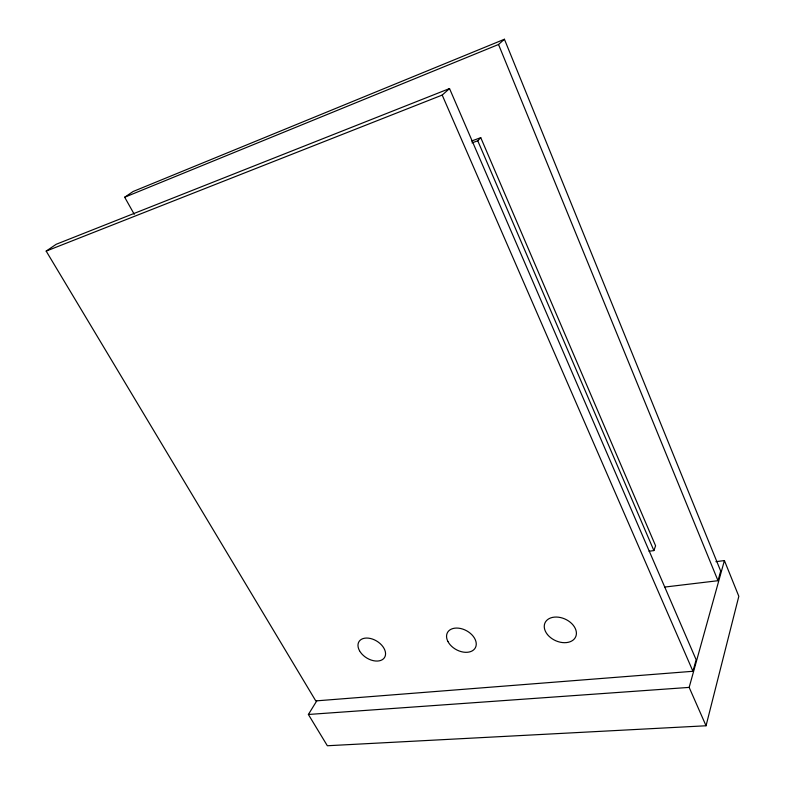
<?xml version="1.0" encoding="UTF-8"?>
<svg xmlns="http://www.w3.org/2000/svg" width="785" height="785" viewBox="0 0 785 785"><rect width="100%" height="100%" fill="white"/><g stroke="black" fill="none" stroke-linecap="round" stroke-linejoin="round"><path stroke-width="1.18" d="M316.708 700.966L308.387 714.478L327.345 745.75L706.039 725.772L738.822 596.306L724.408 560.568L715.9 561.667M706.039 725.772L689.161 687.395L724.408 560.568M664.591 587.082L718 580.704L720.689 571.058L504.421 39.25L133.107 191.501L124.687 197.231L134.264 214.305M692.949 671.283L696.148 659.773L449.53 88.558L56.186 244.282L46.178 251.102L315.776 700.907L692.949 671.283L442.2 95.073L449.53 88.558M649.048 551.247L653.895 550.579L655.593 545.81L480.763 137.669L471.559 141.015M472.011 142.88L477.761 140.79L480.763 137.669M124.687 197.231L498.524 44.49L504.421 39.25M46.178 251.102L442.2 95.073M308.387 714.478L689.161 687.395M477.761 140.79L653.895 550.579M498.524 44.49L718 580.704M447.911 641.492A15.867 10.755 28.7 0 0 473.522 649.99A15.867 10.755 28.7 0 0 462.777 629.099A15.867 10.755 28.7 0 0 447.911 641.492M359.52 650.736A15.052 9.822 31.8 0 0 383.394 658.88A15.052 9.822 31.8 0 0 372.404 639.049A15.052 9.822 31.8 0 0 359.52 650.736M547.469 634.555A16.848 11.795 24.7 0 0 575.12 637.862A16.848 11.795 24.7 0 0 558.39 617.187A16.848 11.795 24.7 0 0 547.469 634.555"/></g></svg>
